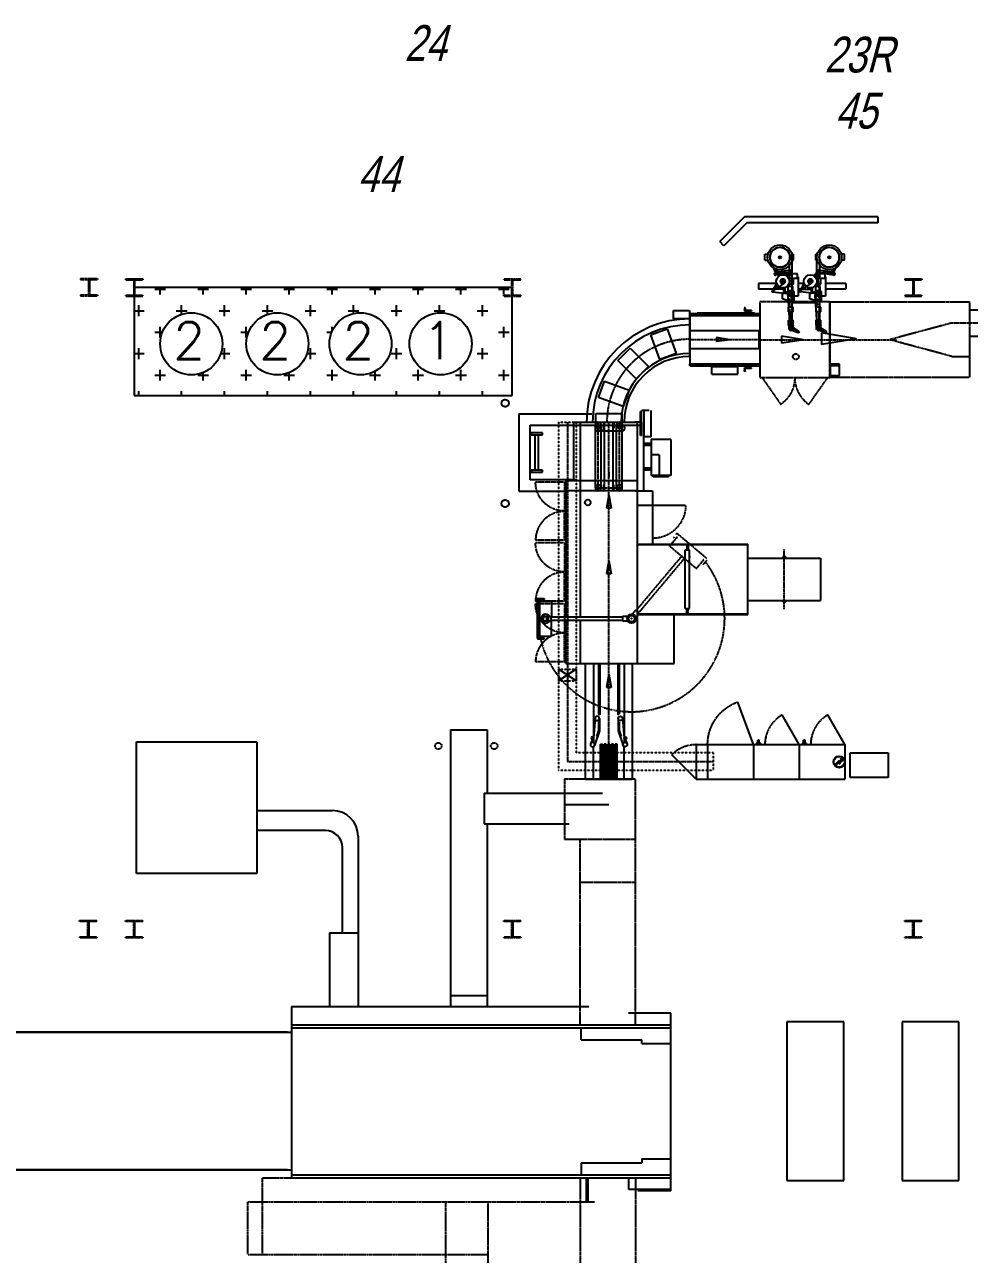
# Model space of a CAD drawing. Header units: millimetres. Extents: x -1732 to 458256, y -4349 to 130988.
# Drawn here: x 71978 to 88467, y 66655 to 88118 of the extents above; entities that cross this region are included whole.
import ezdxf

# ---------------------------------------------------------------- set-up
doc = ezdxf.new("R2010")
doc.units = ezdxf.units.MM
doc.header["$LTSCALE"] = 0.01
doc.header["$MEASUREMENT"] = 0
for name, pattern in [('CENTER', [50.8, 31.75, -6.35, 6.35, -6.35]), ('HIDDEN', [9.525, 6.35, -3.175]), ('PHANTOM', [63.5, 31.75, -6.35, 6.35, -6.35, 6.35, -6.35]), ('PHANTOM2', [31.75, 15.875, -3.175, 3.175, -3.175, 3.175, -3.175])]:
    doc.linetypes.add(name, pattern=pattern)
for name, color, linetype in [('Entreposage des rouleaux', 251, 'CONTINUOUS'), ('F-E-EQP', 251, 'CONTINUOUS'), ('F-E-EQP-PH2', 251, 'PHANTOM2'), ('NODETEXT', 5, 'CONTINUOUS'), ('NODETEXTOLD', 5, 'CONTINUOUS'), ('S-E-ACI', 251, 'PHANTOM2')]:
    doc.layers.add(name, color=color, linetype=linetype)
doc.styles.add('ROMANS', font='ROMANS.SHX', dxfattribs={"width": 0.75, "oblique": 15})
doc.styles.add('TEXTXP', font='arial.ttf', dxfattribs={"width": 0.75, "oblique": 15})

msp = doc.modelspace()

# ---------------------------------------------------------------- hatches: boundary and pattern name
at = {"layer": 'Entreposage des rouleaux', "linetype": 'Continuous'}
h = msp.add_hatch(dxfattribs=at)
h.set_pattern_fill('CROSS', color=256, scale=1500, style=0)
h.set_pattern_definition([(0, (-78000, -38000), (375, 375), [187.5, -562.5]), (90, (-77906.25, -38093.75), (-375, 375), [187.5, -562.5])])
edge = h.paths.add_edge_path(flags=16)
edge.add_arc((79238.23853, 82547.37488), 542.69899, 0, 360)
edge = h.paths.add_edge_path(flags=16)
edge.add_arc((77839.77749, 82547.37488), 542.69899, 0, 360)
edge = h.paths.add_edge_path(flags=16)
edge.add_arc((76389.52012, 82547.37488), 542.69899, 0, 360)
edge = h.paths.add_edge_path(flags=16)
edge.add_arc((74887.46823, 82547.37488), 542.69899, 0, 360)
h.paths.add_polyline_path([(80489.15801, 83531.09968), (73889.15801, 83531.09968), (73889.15801, 81645.13561), (80489.15801, 81645.13561)])

# ---------------------------------------------------------------- linework, layer by layer
at = {"layer": 'Entreposage des rouleaux'}
for p, q in [((80489.15801, 83531.09968), (73889.15801, 83531.09968)), ((73889.15801, 83531.09968), (73889.15801, 81645.13561)), ((80489.15801, 81645.13561), (80489.15801, 83531.09968)), ((73889.15801, 81645.13561), (80489.15801, 81645.13561))]:
    msp.add_line(p, q, dxfattribs=at)
at = {"layer": 'Entreposage des rouleaux', "linetype": 'Continuous'}
for centre in [(74887.46823, 82547.37488), (76389.52012, 82547.37488), (77839.77749, 82547.37488), (79238.23853, 82547.37488)]:
    msp.add_circle(centre, 542.69899, dxfattribs=at)
at = {"layer": 'F-E-EQP'}
for p, q in [((84541.97586, 84761.8558), (84110.92443, 84330.80437)), ((84584.05988, 84660.256), (84182.76634, 84258.96246)), ((86870.0553, 84761.8558), (84541.97586, 84761.8558)), ((86870.0553, 84660.256), (84584.05988, 84660.256)), ((86870.0553, 84761.8558), (86870.0553, 84660.256)), ((84182.76634, 84258.96246), (84110.92443, 84330.80437)), ((84897.23425, 84109.39461), (84951.31139, 84109.39461)), ((84897.23425, 84004.61982), (84897.23425, 84109.39461)), ((84897.23425, 84004.61982), (84951.31139, 84004.61982)), ((85079.83286, 83808.01129), (85001.02021, 83986.45669)), ((85367.59073, 84118.91959), (85376.65829, 84118.91959)), ((85376.65829, 83689.5017), (85376.65829, 84118.91959)), ((85376.65829, 84109.39461), (85395.70825, 84109.39461)), ((85376.65829, 84004.61982), (85395.70825, 84004.61982)), ((85395.70825, 84004.61982), (85395.70825, 84109.39461)), ((85805.85743, 84109.39461), (85786.80747, 84109.39461)), ((85786.80747, 84004.61982), (85786.80747, 84109.39461)), ((85805.85743, 84004.61982), (85786.80747, 84004.61982)), ((85805.85743, 83689.5017), (85805.85743, 84118.91959)), ((85814.92499, 84118.91959), (85805.85743, 84118.91959)), ((86181.49551, 83986.45669), (86102.68286, 83808.01129)), ((86285.28147, 84109.39461), (86231.20433, 84109.39461)), ((86285.28147, 84004.61982), (86231.20433, 84004.61982)), ((86285.28147, 84004.61982), (86285.28147, 84109.39461)), ((85086.54713, 83799.95464), (85082.32035, 83783.89291)), ((85082.98963, 83783.93641), (85352.15917, 83796.67908)), ((85348.54373, 83783.76331), (85086.60506, 83746.05228)), ((85098.82895, 83796.72258), (85094.60218, 83780.66085)), ((85099.69659, 83849.92259), (85095.68875, 83834.6928)), ((85348.40086, 83834.54209), (85100.11633, 83796.8733)), ((85111.97841, 83846.69053), (85107.97057, 83831.46075)), ((85294.10846, 83716.96475), (85294.10846, 83768.87654)), ((85325.85839, 83768.87654), (85294.10846, 83768.87654)), ((85325.85839, 83689.5017), (85325.85839, 83917.88596)), ((85376.65829, 83410.896), (85370.3052, 83765.24928)), ((85468.73311, 83768.87654), (85376.65829, 83768.87654)), ((85468.73311, 83689.5017), (85468.73311, 83768.87654)), ((85478.25809, 83717.28289), (85468.73311, 83717.28289)), ((85478.25809, 83717.28289), (85478.25809, 83380.73356)), ((85774.1075, 83716.96475), (85774.1075, 83768.87654)), ((85805.85743, 83768.87654), (85774.1075, 83768.87654)), ((85812.35687, 83762.5266), (85856.65733, 83410.896)), ((85830.35655, 83796.67908), (86099.5261, 83783.93641)), ((86095.91066, 83746.05228), (85833.97199, 83783.76331)), ((86082.39939, 83796.8733), (85834.11486, 83834.54209)), ((85856.65733, 83689.5017), (85856.65733, 83917.88596)), ((85948.73215, 83768.87654), (85856.65733, 83768.87654)), ((85948.73215, 83689.5017), (85948.73215, 83768.87654)), ((85958.25713, 83717.28289), (85948.73215, 83717.28289)), ((85958.25713, 83717.28289), (85958.25713, 83380.73356)), ((86070.53731, 83846.69053), (86074.54515, 83831.46075)), ((86082.81913, 83849.92259), (86086.82697, 83834.6928)), ((86083.68677, 83796.72258), (86087.91355, 83780.66085)), ((86095.9686, 83799.95464), (86100.19537, 83783.89291)), ((85104.69036, 83599.80813), (84787.25947, 83599.80813)), ((84787.25947, 83599.80813), (84787.25947, 83498.20833)), ((85047.60141, 83498.20833), (84787.25947, 83498.20833)), ((85026.45076, 83461.47161), (85104.69036, 83597.36655)), ((85234.10169, 83605.15801), (85028.35344, 83463.53389)), ((85037.45695, 83455.13496), (85111.19544, 83583.21189)), ((85224.2586, 83498.20833), (85062.25584, 83498.20833)), ((85224.2586, 83498.20833), (85062.25584, 83498.20833)), ((85224.2586, 83524.31602), (85224.2586, 83430.44206)), ((85249.65854, 83439.57017), (85249.65854, 83530.14519)), ((85306.80843, 83472.80838), (85306.80843, 83549.00823)), ((85383.00828, 83549.00823), (85306.80843, 83549.00823)), ((85468.73311, 83689.5017), (85313.55143, 83689.5017)), ((85395.70825, 83586.3144), (85313.55143, 83586.3144)), ((85325.85839, 83549.00823), (85325.85839, 83586.3144)), ((85376.65829, 83549.00823), (85376.65829, 83586.3144)), ((85383.00828, 83472.80838), (85383.00828, 83549.00823)), ((85395.70825, 83586.3144), (85395.70825, 83689.5017)), ((85583.7948, 83599.80813), (85478.25809, 83599.80813)), ((85527.60045, 83498.20833), (85478.25809, 83498.20833)), ((85506.4498, 83461.47161), (85584.6894, 83597.36655)), ((85508.35248, 83463.53389), (85714.10073, 83605.15801)), ((85517.45599, 83455.13496), (85591.19448, 83583.21189)), ((85542.25488, 83498.20833), (85704.25764, 83498.20833)), ((85704.25764, 83524.31602), (85704.25764, 83430.44206)), ((85729.65758, 83439.57017), (85729.65758, 83530.14519)), ((85786.80747, 83472.80838), (85786.80747, 83549.00823)), ((85863.00732, 83549.00823), (85786.80747, 83549.00823)), ((85948.73215, 83689.5017), (85793.55047, 83689.5017)), ((85875.70729, 83586.3144), (85793.55047, 83586.3144)), ((85805.85743, 83549.00823), (85805.85743, 83586.3144)), ((85856.65733, 83549.00823), (85856.65733, 83586.3144)), ((85863.00732, 83472.80838), (85863.00732, 83549.00823)), ((85875.70729, 83586.3144), (85875.70729, 83689.5017)), ((86311.25642, 83599.80813), (85958.25713, 83599.80813)), ((86311.25642, 83498.20833), (85958.25713, 83498.20833)), ((86311.25642, 83599.80813), (86311.25642, 83498.20833)), ((85031.27918, 83451.98926), (85347.68403, 83418.18032)), ((85205.20863, 83423.59598), (85306.80843, 83460.10841)), ((85205.20863, 83334.69616), (85205.20863, 83423.59598)), ((85306.80843, 83298.18373), (85205.20863, 83334.69616)), ((85298.12475, 83392.73556), (85334.46542, 82810.77024)), ((85383.00828, 83472.80838), (85306.80843, 83472.80838)), ((85408.40823, 83460.10841), (85306.80843, 83460.10841)), ((85306.80843, 83318.82119), (85306.80843, 83439.47095)), ((85408.40823, 83439.47095), (85306.80843, 83439.47095)), ((85408.40823, 83318.82119), (85306.80843, 83318.82119)), ((85408.40823, 83298.18373), (85306.80843, 83298.18373)), ((85325.85839, 83460.10841), (85325.85839, 83472.80838)), ((85325.85839, 83183.88396), (85325.85839, 83298.18373)), ((85341.38173, 83400.78852), (85327.83899, 83409.83377)), ((85349.5133, 82827.60505), (85376.65829, 83347.39613)), ((85363.95832, 83410.896), (85376.65829, 83410.896)), ((85363.95832, 83347.39613), (85363.95832, 83410.896)), ((85363.95832, 83347.39613), (85376.65829, 83347.39613)), ((85376.65829, 83460.10841), (85376.65829, 83472.80838)), ((85376.65829, 83347.39613), (85376.65829, 83410.896)), ((85376.65829, 83347.39613), (85376.65829, 83410.896)), ((85376.65829, 83183.88396), (85376.65829, 83298.18373)), ((85408.40823, 83298.18373), (85408.40823, 83460.10841)), ((85478.25809, 83380.73356), (85408.40823, 83380.73356)), ((85827.68307, 83418.18032), (85511.27822, 83451.98926)), ((85685.20767, 83423.59598), (85786.80747, 83460.10841)), ((85685.20767, 83334.69616), (85685.20767, 83423.59598)), ((85786.80747, 83298.18373), (85685.20767, 83334.69616)), ((85814.46446, 82810.77024), (85778.12379, 83392.73556)), ((85863.00732, 83472.80838), (85786.80747, 83472.80838)), ((85888.40727, 83460.10841), (85786.80747, 83460.10841)), ((85786.80747, 83318.82119), (85786.80747, 83439.47095)), ((85888.40727, 83439.47095), (85786.80747, 83439.47095)), ((85888.40727, 83318.82119), (85786.80747, 83318.82119)), ((85888.40727, 83298.18373), (85786.80747, 83298.18373)), ((85805.85743, 83460.10841), (85805.85743, 83472.80838)), ((85805.85743, 83183.88396), (85805.85743, 83298.18373)), ((85807.83803, 83409.83377), (85821.38077, 83400.78852)), ((85856.65733, 83347.39613), (85829.51234, 82827.60505)), ((85843.95736, 83347.39613), (85843.95736, 83410.896)), ((85843.95736, 83410.896), (85856.65733, 83410.896)), ((85843.95736, 83347.39613), (85856.65733, 83347.39613)), ((85856.65733, 83460.10841), (85856.65733, 83472.80838)), ((85856.65733, 83347.39613), (85856.65733, 83410.896)), ((85856.65733, 83410.896), (85856.65733, 83347.39613)), ((85856.65733, 83183.88396), (85856.65733, 83298.18373)), ((85888.40727, 83298.18373), (85888.40727, 83460.10841)), ((85958.25713, 83380.73356), (85888.40727, 83380.73356)), ((85309.98342, 83104.50912), (85309.98342, 83183.88396)), ((85392.53326, 83183.88396), (85309.98342, 83183.88396)), ((85392.53326, 83104.50912), (85309.98342, 83104.50912)), ((85325.85839, 82879.08457), (85325.85839, 83104.50912)), ((85805.85743, 83263.2588), (85376.65829, 83263.2588)), ((85376.65829, 82879.08457), (85376.65829, 83104.50912)), ((85392.53326, 83104.50912), (85392.53326, 83183.88396)), ((85789.98246, 83104.50912), (85789.98246, 83183.88396)), ((85872.5323, 83183.88396), (85789.98246, 83183.88396)), ((85872.5323, 83104.50912), (85789.98246, 83104.50912)), ((85856.65733, 83231.50886), (85805.85743, 83231.50886)), ((85805.85743, 82879.08457), (85805.85743, 83104.50912)), ((85856.65733, 82879.08457), (85856.65733, 83104.50912)), ((85872.5323, 83104.50912), (85872.5323, 83183.88396)), ((85325.85839, 82961.6344), (85309.98342, 82961.6344)), ((85309.98342, 82874.32208), (85309.98342, 82961.6344)), ((85309.98342, 82874.32208), (85321.0959, 82834.12714)), ((85321.0959, 82794.94724), (85321.0959, 82874.32208)), ((85381.42078, 82874.32208), (85321.0959, 82874.32208)), ((85376.65829, 82879.08457), (85325.85839, 82879.08457)), ((85376.65829, 82961.6344), (85392.53326, 82961.6344)), ((85392.53326, 82874.32208), (85381.42078, 82834.12714)), ((85381.42078, 82794.94724), (85381.42078, 82874.32208)), ((85392.53326, 82874.32208), (85392.53326, 82961.6344)), ((85805.85743, 82961.6344), (85789.98246, 82961.6344)), ((85789.98246, 82874.32208), (85789.98246, 82961.6344)), ((85789.98246, 82874.32208), (85801.09494, 82834.12714)), ((85801.09494, 82794.94724), (85801.09494, 82874.32208)), ((85861.41982, 82874.32208), (85801.09494, 82874.32208)), ((85856.65733, 82879.08457), (85805.85743, 82879.08457)), ((85856.65733, 82961.6344), (85872.5323, 82961.6344)), ((85872.5323, 82874.32208), (85861.41982, 82834.12714)), ((85861.41982, 82794.94724), (85861.41982, 82874.32208)), ((85872.5323, 82874.32208), (85872.5323, 82961.6344)), ((85381.42078, 82794.94724), (85321.0959, 82794.94724)), ((85339.16977, 82803.95627), (85476.40725, 82741.91164)), ((85486.04943, 82765.4102), (85354.4648, 82819.76729)), ((85367.96942, 82786.10767), (85476.40725, 82741.91164)), ((85487.95896, 82764.42468), (85388.81817, 82826.73967)), ((85861.41982, 82794.94724), (85801.09494, 82794.94724)), ((85956.40629, 82741.91164), (85819.16881, 82803.95627)), ((85834.46384, 82819.76729), (85966.04847, 82765.4102)), ((85847.96846, 82786.10767), (85956.40629, 82741.91164)), ((85967.958, 82764.42468), (85868.81721, 82826.73967)), ((80601.18139, 81325.08028), (81875.38193, 81325.08028)), ((80601.18139, 81325.08028), (80601.18139, 79975.08298)), ((80801.18099, 81125.08068), (81610.07937, 81125.08068)), ((80801.18099, 80175.08258), (80801.18099, 81125.08068)), ((81019.09902, 80991.81284), (80819.09942, 80991.81284)), ((80819.09942, 80991.81284), (80819.09942, 80957.81291)), ((80819.09942, 80957.81291), (81019.09902, 80957.81291)), ((80891.09928, 80342.35035), (80891.09928, 80957.81291)), ((80949.09916, 80342.35035), (80949.09916, 80957.81291)), ((81019.09902, 80957.81291), (81019.09902, 80991.81284)), ((81610.07937, 81128.81307), (81730.72913, 81128.81307)), ((81724.37914, 81128.81307), (82714.97716, 81128.81307)), ((81864.67957, 81128.81307), (82519.67695, 81128.81307)), ((81019.09902, 80342.35035), (80819.09942, 80342.35035)), ((80819.09942, 80342.35035), (80819.09942, 80308.35042)), ((80819.09942, 80308.35042), (81019.09902, 80308.35042)), ((81019.09902, 80308.35042), (81019.09902, 80342.35035)), ((81610.07937, 80175.08258), (80801.18099, 80175.08258)), ((80601.18139, 79975.08298), (81470.37965, 79975.08298)), ((79413.57467, 75808.2839), (80048.57467, 75808.2839)), ((79413.57467, 75808.2839), (79413.57467, 70983.2839)), ((80048.57467, 75808.2839), (80048.57467, 74702.6589)), ((73932.43691, 75603.19841), (76032.48949, 75603.19841)), ((73932.43691, 73303.14082), (73932.43691, 75603.19841)), ((76032.48949, 75603.19841), (76032.48949, 73303.14082)), ((79998.57467, 74702.6589), (82061.15801, 74702.6589)), ((79998.57467, 74702.6589), (79998.57467, 74167.6589)), ((76032.48949, 74402.37787), (77348.65646, 74402.37787)), ((77226.6534, 74054.36915), (76032.48949, 74054.36915)), ((79998.57467, 74167.6589), (81481.15801, 74167.6589)), ((80048.57467, 74167.6589), (80048.57467, 70983.2839)), ((77798.66772, 73952.3666), (77798.63861, 72267.23944)), ((77526.66091, 72267.23944), (77526.66091, 73754.36164)), ((76032.48949, 73303.14082), (73932.43691, 73303.14082)), ((77298.65383, 72267.23944), (77798.63861, 72267.23944)), ((77298.65383, 72267.23944), (77298.65383, 70983.2839)), ((77798.63861, 72267.23944), (77798.63861, 70983.2839)), ((79413.57467, 71173.2839), (80048.57467, 71173.2839)), ((76635.6864, 70983.2839), (81826.15801, 70983.2839)), ((76635.6864, 70983.2839), (76635.6864, 67991.2839)), ((83255.15801, 70867.2839), (82520.15801, 70867.2839)), ((83255.15801, 67764.2839), (83255.15801, 70867.2839)), ((76635.6864, 70663.2839), (83255.15801, 70663.2839)), ((85283.38642, 70713.2839), (85283.38642, 67943.2839)), ((86273.38642, 70713.2839), (85283.38642, 70713.2839)), ((86273.38642, 67943.2839), (86273.38642, 70713.2839)), ((88283.38642, 70713.2839), (87293.38642, 70713.2839)), ((87293.38642, 70713.2839), (87293.38642, 67943.2839)), ((88283.38642, 67943.2839), (88283.38642, 70713.2839)), ((51347.67217, 70531.3254), (76635.6864, 70531.3254)), ((76566.71277, 70531.34054), (51405.62972, 70531.34054)), ((76635.6864, 70610.2839), (83255.15801, 70610.2839)), ((81690.87909, 70400.2839), (81690.87909, 70610.2839)), ((81690.87909, 70400.2839), (82750.87909, 70400.2839)), ((82750.87909, 70335.2839), (82750.87909, 70400.2839)), ((82750.87909, 70335.2839), (83255.15801, 70335.2839)), ((81690.87909, 68256.2839), (82750.87909, 68256.2839)), ((81690.87909, 68256.2839), (81690.87909, 68046.2839)), ((82750.87909, 68321.2839), (83255.15801, 68321.2839)), ((82750.87909, 68321.2839), (82750.87909, 68256.2839)), ((51713.26718, 68131.32193), (76635.6864, 68131.32193)), ((76566.71277, 68131.37887), (51771.50064, 68131.37887)), ((76635.6864, 68046.2839), (83255.15801, 68046.2839)), ((76635.6864, 67991.2839), (83255.15801, 67991.2839)), ((81785.87909, 67571.2839), (81785.87909, 67991.2839)), ((81810.87909, 67571.2839), (81810.87909, 67991.2839)), ((81810.87909, 67991.2839), (81925.87909, 67991.2839)), ((82523.13881, 67991.2839), (83255.15801, 67991.2839)), ((82523.13881, 67789.2839), (82523.13881, 67991.2839)), ((85283.38642, 67943.2839), (86273.38642, 67943.2839)), ((87293.38642, 67943.2839), (88283.38642, 67943.2839)), ((83255.15801, 67789.2839), (82523.13881, 67789.2839)), ((83255.15801, 67764.2839), (82683.13881, 67764.2839)), ((81740.87909, 67571.2839), (81925.87909, 67571.2839)), ((81765.87909, 67571.2839), (81810.87909, 67571.2839))]:
    msp.add_line(p, q, dxfattribs=at)
at = {"layer": 'F-E-EQP', "linetype": 'PHANTOM'}
for p, q in [((84809.55336, 83279.49391), (84809.55336, 81958.69391)), ((86028.75336, 83279.49391), (84809.55336, 83279.49391)), ((86028.75336, 83279.49391), (86028.75336, 81958.69391)), ((86028.75336, 81958.69391), (86028.75336, 83279.49391)), ((86028.75336, 83279.49391), (88467.15336, 83279.49391)), ((88467.15336, 83279.49391), (88467.15336, 81958.69391)), ((88467.15336, 83139.51959), (91515.15336, 83139.51959)), ((88467.15336, 82682.31959), (91515.15336, 82682.31959)), ((88467.15336, 82631.79391), (88467.15336, 82022.19391)), ((84809.55336, 81958.69391), (86028.75336, 81958.69391)), ((84847.65336, 81958.69391), (85175.45229, 81490.54851)), ((85990.65336, 81958.69391), (85662.85442, 81490.54851)), ((88467.15336, 81958.69391), (86028.75336, 81958.69391)), ((82936.49816, 79729.84391), (83514.34816, 79729.84391)), ((83880.12575, 78803.71488), (83379.09438, 79224.13012)), ((83365.67868, 79173.56594), (83235.06424, 79017.90571)), ((83235.06424, 79017.90571), (83702.04464, 78626.06204)), ((83303.51346, 79173.57167), (83318.10661, 79161.32656)), ((83451.74649, 78848.62061), (82649.80587, 77892.90499)), ((83497.70517, 78810.0567), (82695.76455, 77854.34108)), ((83832.65908, 78781.72227), (83702.04464, 78626.06204)), ((83883.25647, 78767.93055), (83818.96968, 78691.31653)), ((82641.57533, 77899.81123), (82562.15148, 77805.15757)), ((82703.99508, 77847.43484), (82624.57123, 77752.78118)), ((82703.99508, 77847.43484), (82641.57533, 77899.81123)), ((82638.04816, 74951.46891), (81399.00314, 74951.46891)), ((81399.00314, 74951.46891), (81399.00314, 73902.13141)), ((82638.04816, 70671.0858), (82638.04816, 74951.46891)), ((81399.00314, 73902.13141), (82638.04816, 73902.13141)), ((81672.84816, 70671.0858), (81672.84816, 73902.13141)), ((81672.84816, 73152.83141), (82638.04816, 73152.83141)), ((81672.84816, 67991.4366), (81672.84816, 64760.39099)), ((82638.04816, 67991.4366), (82638.04816, 63711.05349))]:
    msp.add_line(p, q, dxfattribs=at)
at = {"layer": 'F-E-EQP', "linetype": 'Continuous'}
for p, q in [((83302.55095, 82980.72893), (83302.55095, 83131.18223)), ((83302.55095, 83131.18223), (83584.97119, 83131.18223)), ((83584.97119, 83131.18223), (83584.97119, 82980.72893)), ((83598.29086, 83076.29391), (83590.36401, 83076.29391)), ((83590.36401, 83076.29391), (83590.36401, 82161.89391)), ((83598.29086, 83076.29391), (83598.29086, 83038.19391)), ((83598.29086, 83076.29391), (83717.35336, 83076.29391)), ((83717.35336, 83087.40641), (83717.35336, 83071.53141)), ((83717.35336, 83087.40641), (84715.89086, 83087.40641)), ((83717.35336, 83071.53141), (84715.89086, 83071.53141)), ((84540.70071, 83129.76091), (84540.70071, 83117.06091)), ((84665.66871, 83129.76091), (84540.70071, 83129.76091)), ((84665.66871, 83117.06091), (84540.70071, 83117.06091)), ((84546.76495, 83179.20201), (84543.58995, 83177.41131)), ((84543.58995, 83177.41131), (84543.58995, 83148.81091)), ((84556.28995, 83177.41131), (84543.58995, 83177.41131)), ((84545.16475, 83129.76091), (84543.58995, 83148.81091)), ((84556.28995, 83148.81091), (84543.58995, 83148.81091)), ((84549.93995, 83179.79891), (84546.76495, 83179.20201)), ((84553.11495, 83179.20201), (84549.93995, 83179.79891)), ((84556.28995, 83177.41131), (84553.11495, 83179.20201)), ((84556.28995, 83148.81091), (84554.71515, 83129.76091)), ((84556.28995, 83177.41131), (84556.28995, 83148.81091)), ((84573.43965, 83106.52303), (84561.78271, 83117.06091)), ((84631.88671, 83105.58011), (84574.48271, 83105.58011)), ((84628.71171, 83100.80491), (84577.65771, 83100.80491)), ((84587.18271, 83100.80491), (84587.18271, 83085.81891)), ((84619.18671, 83085.81891), (84587.18271, 83085.81891)), ((84619.18671, 83100.80491), (84619.18671, 83085.81891)), ((84632.92977, 83106.52303), (84644.58671, 83117.06091)), ((84665.66871, 83129.76091), (84665.66871, 83117.06091)), ((84715.89086, 83087.40641), (84715.89086, 83071.53141)), ((84715.89086, 83076.29391), (84809.55336, 83076.29391)), ((84809.55336, 83076.29391), (84809.55336, 82161.89391)), ((83584.97119, 82980.72893), (83302.55095, 82980.72893)), ((84809.55336, 83038.19391), (83590.36401, 83038.19391)), ((83590.36401, 82327.64161), (83590.36401, 82982.6403)), ((82907.28924, 82702.90818), (83193.48597, 82807.07527)), ((83063.64811, 82273.31569), (82907.28924, 82702.90818)), ((83193.48597, 82807.07527), (83349.84484, 82377.48278)), ((84800.02836, 82771.49391), (83590.36401, 82771.49391)), ((84053.20539, 82657.31827), (84053.20539, 82585.94954)), ((84286.69917, 82619.09391), (84053.20539, 82657.31827)), ((84800.02836, 82466.69391), (84800.02836, 82771.49391)), ((85190.55336, 82682.59391), (85190.55336, 82555.59391)), ((85571.55336, 82619.09391), (85190.55336, 82682.59391)), ((85886.96474, 82737.14798), (85886.96474, 82533.94798)), ((86496.56474, 82635.54798), (85886.96474, 82737.14798)), ((86496.56474, 82635.54798), (85886.96474, 82533.94798)), ((82329.88132, 82256.89843), (82545.24073, 82472.25784)), ((82545.24073, 82472.25784), (82868.50363, 82148.99494)), ((83590.36401, 82466.69391), (84800.02836, 82466.69391)), ((83590.36401, 82466.69391), (83590.36401, 82199.99391)), ((84286.69917, 82619.09391), (84053.20539, 82585.94954)), ((85571.55336, 82619.09391), (85190.55336, 82555.59391)), ((82653.14422, 81933.63553), (82329.88132, 82256.89843)), ((83349.84484, 82377.48278), (83063.64811, 82273.31569)), ((88162.35336, 82326.99391), (88467.15336, 82326.99391)), ((82868.50363, 82148.99494), (82653.14422, 81933.63553)), ((83590.36401, 82161.89391), (83590.36401, 82199.99391)), ((83590.36401, 82199.99391), (84809.55336, 82199.99391)), ((83598.29086, 82161.89391), (83590.36401, 82161.89391)), ((83598.29086, 82161.89391), (83598.29086, 82199.99391)), ((83598.29086, 82161.89391), (83996.75336, 82161.89391)), ((83971.35336, 82019.01891), (83971.35336, 82146.01891)), ((84428.55336, 82146.01891), (83971.35336, 82146.01891)), ((83971.35336, 82019.01891), (84428.55336, 82019.01891)), ((83996.75336, 82150.78141), (83996.75336, 82166.65641)), ((83996.75336, 82166.65641), (84411.09086, 82166.65641)), ((83996.75336, 82150.78141), (84411.09086, 82150.78141)), ((84411.09086, 82150.78141), (84411.09086, 82166.65641)), ((84411.09086, 82161.89391), (84809.55336, 82161.89391)), ((84428.55336, 82019.01891), (84428.55336, 82146.01891)), ((84540.70071, 82114.77691), (84540.70071, 82127.47691)), ((84665.66871, 82127.47691), (84540.70071, 82127.47691)), ((84665.66871, 82114.77691), (84540.70071, 82114.77691)), ((84545.16475, 82114.77691), (84543.58995, 82095.72691)), ((84556.28995, 82095.72691), (84543.58995, 82095.72691)), ((84543.58995, 82067.12651), (84543.58995, 82095.72691)), ((84556.28995, 82067.12651), (84543.58995, 82067.12651)), ((84546.76495, 82065.33581), (84543.58995, 82067.12651)), ((84549.93995, 82064.73891), (84546.76495, 82065.33581)), ((84553.11495, 82065.33581), (84549.93995, 82064.73891)), ((84556.28995, 82067.12651), (84553.11495, 82065.33581)), ((84556.28995, 82095.72691), (84554.71515, 82114.77691)), ((84556.28995, 82067.12651), (84556.28995, 82095.72691)), ((84573.43965, 82138.01478), (84561.78271, 82127.47691)), ((84631.88671, 82138.95771), (84574.48271, 82138.95771)), ((84628.71171, 82143.73291), (84577.65771, 82143.73291)), ((84619.18671, 82158.71891), (84587.18271, 82158.71891)), ((84587.18271, 82143.73291), (84587.18271, 82158.71891)), ((84619.18671, 82143.73291), (84619.18671, 82158.71891)), ((84632.92977, 82138.01478), (84644.58671, 82127.47691)), ((84665.66871, 82114.77691), (84665.66871, 82127.47691)), ((86199.32648, 82189.12604), (86042.30349, 82189.12604)), ((86042.30349, 81991.84075), (86042.30349, 82189.12604)), ((86199.32648, 82163.72604), (86042.30349, 82163.72604)), ((86042.30349, 81991.84075), (86199.32648, 81991.84075)), ((86199.32648, 81991.84075), (86199.32648, 82189.12604)), ((81995.06389, 81608.6532), (82099.23098, 81894.84993)), ((82099.23098, 81894.84993), (82528.82347, 81738.49105)), ((82424.65638, 81452.29432), (81995.06389, 81608.6532)), ((82528.82347, 81738.49105), (82424.65638, 81452.29432)), ((82745.20441, 81363.38141), (82729.32941, 81363.38141)), ((82729.32941, 80949.04391), (82729.32941, 81363.38141)), ((82745.20441, 80949.04391), (82745.20441, 81363.38141)), ((82876.96691, 81380.84391), (82749.96691, 81380.84391)), ((82784.09816, 81380.84391), (82784.09816, 80923.64391)), ((82911.09816, 80923.64391), (82911.09816, 81380.84391)), ((81564.89816, 80158.46891), (81564.89816, 81177.64391)), ((81564.89816, 81177.64391), (81685.54816, 81177.64391)), ((81679.19816, 81177.64391), (82669.79816, 81177.64391)), ((81679.19816, 77781.81631), (81679.19816, 81177.64391)), ((81785.36762, 81177.64391), (82440.36631, 81177.64391)), ((81945.91677, 81025.36181), (81945.91677, 81329.926)), ((81945.91677, 81329.926), (82403.07954, 81329.926)), ((82085.59816, 81177.64391), (82085.59816, 81076.04391)), ((82098.29816, 79983.84391), (82098.29816, 81177.64391)), ((82250.69816, 79983.84391), (82250.69816, 81177.64391)), ((82263.39816, 81177.64391), (82263.39816, 81076.04391)), ((82403.07954, 81329.926), (82403.07954, 81025.36181)), ((82749.96691, 81177.64391), (82629.31691, 81177.64391)), ((82669.79816, 81177.64391), (82669.79816, 77824.84391)), ((82784.09816, 79983.84391), (82784.09816, 81177.64391)), ((81939.54816, 80034.64391), (81939.54816, 81126.84391)), ((82403.07954, 81025.36181), (81945.91677, 81025.36181)), ((82041.14816, 80034.64391), (82041.14816, 81126.84391)), ((82085.59816, 81076.04391), (82098.29816, 81076.04391)), ((82263.39816, 81076.04391), (82250.69816, 81076.04391)), ((82307.84816, 80034.64391), (82307.84816, 81126.84391)), ((82409.44816, 80034.64391), (82409.44816, 81126.84391)), ((82745.20441, 80949.04391), (82729.32941, 80949.04391)), ((82911.09816, 80923.64391), (82784.09816, 80923.64391)), ((82911.09816, 80806.86741), (82784.09816, 80806.86741)), ((82911.09816, 80775.11741), (82784.09816, 80775.11741)), ((83253.99816, 80876.20941), (82911.09816, 80876.20941)), ((82911.09816, 80876.20941), (82911.09816, 80246.28941)), ((83253.99816, 80876.20941), (83253.99816, 80246.28941)), ((83050.79816, 80609.82691), (82911.09816, 80609.82691)), ((83050.79816, 80609.82691), (83050.79816, 80246.28941)), ((82174.49816, 80308.30318), (82174.49816, 80221.06076)), ((82911.09816, 80375.06741), (82784.09816, 80375.06741)), ((82911.09816, 80343.31741), (82784.09816, 80343.31741)), ((82669.79816, 80158.46891), (81425.19816, 80158.46891)), ((81425.19816, 80158.46891), (81425.19816, 77781.81631)), ((82085.59816, 80085.44391), (82098.29816, 80085.44391)), ((82085.59816, 79983.84391), (82085.59816, 80085.44391)), ((82263.39816, 80085.44391), (82250.69816, 80085.44391)), ((82263.39816, 79983.84391), (82263.39816, 80085.44391)), ((83253.99816, 80246.28941), (82911.09816, 80246.28941)), ((82949.19816, 80227.23941), (82949.19816, 80246.28941)), ((83215.89816, 80227.23941), (82949.19816, 80227.23941)), ((83215.89816, 80227.23941), (83215.89816, 80246.28941)), ((82669.79816, 79983.84391), (81425.19816, 79983.84391)), ((82174.49816, 79907.64391), (82136.39816, 79679.04391)), ((82174.49816, 79907.64391), (82212.59816, 79679.04391)), ((82631.69816, 79983.84391), (82936.49816, 79983.84391)), ((82936.49816, 79983.84391), (82936.49816, 79050.39391)), ((82212.59816, 79679.04391), (82136.39816, 79679.04391)), ((82669.79816, 79729.84391), (82936.49816, 79729.84391)), ((82669.79816, 79050.39391), (84600.19816, 79050.39391)), ((84600.19816, 79037.69391), (82669.79816, 79037.69391)), ((83533.39816, 79037.69391), (83533.39816, 78948.79391)), ((83558.79816, 79037.69391), (83558.79816, 78948.79391)), ((84600.19816, 77824.84391), (84600.19816, 79050.39391)), ((83507.99816, 78948.79391), (83584.19816, 78948.79391)), ((83507.99816, 77926.44391), (83507.99816, 78948.79391)), ((83584.19816, 77926.44391), (83584.19816, 78948.79391)), ((83584.19816, 78840.84391), (83584.19816, 78821.51756)), ((84600.19816, 78805.91891), (85870.19816, 78805.91891)), ((85209.79816, 78831.31891), (85209.79816, 78805.91891)), ((85260.59816, 78831.31891), (85209.79816, 78831.31891)), ((85260.59816, 78831.31891), (85260.59816, 78805.91891)), ((85870.19816, 78805.91891), (85870.19816, 78069.31891)), ((82174.49816, 78761.46891), (82136.39816, 78532.86891)), ((82174.49816, 78761.46891), (82212.59816, 78532.86891)), ((82212.59816, 78532.86891), (82136.39816, 78532.86891)), ((80923.02017, 78078.84391), (80923.02017, 77424.79391)), ((80923.02017, 78078.84391), (80942.07017, 78078.84391)), ((80942.07017, 78078.84391), (80942.07017, 77424.79391)), ((80948.42017, 78104.24391), (81048.43267, 78104.24391)), ((80948.42017, 78085.19391), (81048.43267, 78085.19391)), ((80970.37803, 77447.01891), (80970.37847, 78056.61891)), ((80970.37847, 78056.61891), (81173.57847, 78056.61891)), ((81010.33267, 78104.24391), (81010.33267, 78085.19391)), ((81022.23892, 78085.19391), (81022.23892, 78056.61891)), ((81022.23892, 78056.61891), (81036.52642, 78056.61891)), ((81036.52642, 78085.19391), (81036.52642, 78056.61891)), ((81048.43267, 78104.24391), (81048.43267, 78085.19391)), ((81173.57847, 78056.61891), (81173.57827, 77781.81631)), ((83507.99816, 77926.44391), (83584.19816, 77926.44391)), ((83533.39816, 77837.54391), (83533.39816, 77926.44391)), ((83558.79816, 77837.54391), (83558.79816, 77926.44391)), ((84600.19816, 78069.31891), (85870.19816, 78069.31891)), ((85209.79816, 78043.91891), (85209.79816, 78069.31891)), ((85260.59816, 78043.91891), (85209.79816, 78043.91891)), ((85260.59816, 78043.91891), (85260.59816, 78069.31891)), ((81030.47487, 77793.32251), (81113.48207, 77793.32251)), ((81030.47487, 77793.32251), (81030.47487, 77710.31531)), ((81030.47487, 77710.31531), (81113.48207, 77710.31531)), ((81031.97347, 77790.80791), (81163.97727, 77790.80791)), ((81031.97347, 77712.82991), (81163.97727, 77712.82991)), ((81083.96727, 77790.80791), (81083.96727, 77712.82991)), ((81113.48207, 77793.32251), (81113.48207, 77710.31531)), ((81163.97727, 77790.80791), (81163.97727, 77712.82991)), ((81163.97727, 77781.81631), (82411.57541, 77781.81631)), ((81163.97727, 77721.82151), (82411.57541, 77721.82151)), ((81173.57803, 77447.01891), (81173.57823, 77721.82151)), ((81425.19816, 76970.76891), (81425.19816, 77721.82151)), ((81679.19816, 76970.76891), (81679.19816, 77721.82151)), ((82411.57541, 77792.56051), (82535.13698, 77792.56051)), ((82411.57541, 77792.56051), (82411.57541, 77711.07731)), ((82411.57541, 77711.07731), (82535.13698, 77711.07731)), ((82669.79816, 77837.54391), (84600.19816, 77837.54391)), ((82669.79816, 77824.84391), (84600.19816, 77824.84391)), ((82669.79816, 77823.39554), (82669.79816, 76970.76891)), ((83317.49816, 76970.76891), (83317.49816, 77824.84391)), ((80923.02017, 77424.79391), (80942.07017, 77424.79391)), ((80948.42017, 77418.44391), (81048.43267, 77418.44391)), ((80948.42017, 77399.39391), (81048.43267, 77399.39391)), ((80970.37803, 77447.01891), (81173.57803, 77447.01891)), ((81010.33267, 77399.39391), (81010.33267, 77418.44391)), ((81022.23892, 77447.01891), (81036.52642, 77447.01891)), ((81022.23892, 77418.44391), (81022.23892, 77447.01891)), ((81036.52642, 77418.44391), (81036.52642, 77447.01891)), ((81048.43267, 77399.39391), (81048.43267, 77418.44391)), ((81602.99816, 76869.16891), (81298.19816, 76665.96891)), ((81602.99816, 76665.96891), (81298.19816, 76869.16891)), ((81425.19816, 76970.76891), (82669.79816, 76970.76891)), ((81768.09816, 74951.46891), (81768.09816, 76970.76891)), ((81907.79816, 76970.76891), (81907.79816, 75587.93239)), ((81996.69816, 76970.76891), (81996.69816, 76091.24268)), ((82015.74816, 76970.76891), (82015.74816, 76072.19268)), ((82333.24816, 76970.76891), (82333.24816, 76072.19268)), ((82352.29816, 76970.76891), (82352.29816, 76091.24268)), ((82441.19816, 76970.76891), (82441.19816, 75587.93239)), ((82580.89816, 76970.76891), (82580.89816, 74951.46891)), ((82669.79816, 76970.76891), (83317.49816, 76970.76891)), ((82174.49816, 76780.26891), (82136.39816, 76551.66891)), ((82174.49816, 76780.26891), (82212.59816, 76551.66891)), ((82212.59816, 76551.66891), (82136.39816, 76551.66891)), ((84697.60716, 75551.41691), (84426.73678, 76295.62715)), ((81934.66791, 76011.81907), (81905.79896, 75667.63041)), ((82015.74816, 76072.19268), (81996.69816, 76091.24268)), ((82010.7346, 76008.6346), (82010.7346, 75794.16876)), ((82333.24816, 76072.19268), (82352.29816, 76091.24268)), ((82338.26171, 76008.6346), (82338.26171, 75794.16876)), ((82414.3284, 76011.81907), (82443.19735, 75667.63041)), ((85496.69116, 75551.41691), (85197.22516, 76070.10723)), ((86295.77516, 75551.41691), (85996.30916, 76070.10723)), ((82010.7346, 75794.16876), (81923.7388, 75534.81276)), ((81992.67357, 75800.22697), (81957.06725, 75694.0757)), ((82010.7346, 75946.56876), (81991.6846, 75946.56876)), ((81991.6846, 75946.56876), (81991.6846, 75799.90996)), ((82338.26171, 75946.56876), (82357.31171, 75946.56876)), ((82338.26171, 75794.16876), (82425.25752, 75534.81276)), ((82356.32274, 75800.22697), (82391.92907, 75694.0757)), ((82357.31171, 75946.56876), (82357.31171, 75799.90996)), ((81903.67809, 75660.35926), (81857.01828, 75571.58952)), ((81957.06725, 75694.0757), (81975.66752, 75687.66013)), ((82028.44816, 74951.46891), (82028.44816, 75561.06891)), ((82028.44816, 75561.06891), (82066.54816, 75561.06891)), ((82066.54816, 74951.46891), (82066.54816, 75561.06891)), ((82130.04816, 75561.06891), (82091.94816, 75561.06891)), ((82091.94816, 74951.46891), (82091.94816, 75561.06891)), ((82130.04816, 74951.46891), (82130.04816, 75561.06891)), ((82193.54816, 75561.06891), (82155.44816, 75561.06891)), ((82155.44816, 74951.46891), (82155.44816, 75561.06891)), ((82193.54816, 74951.46891), (82193.54816, 75561.06891)), ((82218.94816, 74951.46891), (82218.94816, 75561.06891)), ((82257.04816, 75561.06891), (82218.94816, 75561.06891)), ((82257.04816, 74951.46891), (82257.04816, 75561.06891)), ((82320.54816, 75561.06891), (82282.44816, 75561.06891)), ((82282.44816, 74951.46891), (82282.44816, 75561.06891)), ((82320.54816, 74951.46891), (82320.54816, 75561.06891)), ((82391.92907, 75694.0757), (82373.32879, 75687.66013)), ((82445.31822, 75660.35926), (82491.97803, 75571.58952)), ((83698.62516, 75551.41691), (83698.62516, 74951.46891)), ((83698.62516, 75551.41691), (86295.77516, 75551.41691)), ((83898.52316, 75551.41691), (83898.52316, 74951.46891)), ((84697.60716, 75551.41691), (84697.60716, 74951.46891)), ((84824.60716, 75569.19691), (84748.40716, 75569.19691)), ((84748.40716, 75569.19691), (84748.40716, 75551.41691)), ((84773.80716, 75569.19691), (84773.80716, 75627.61691)), ((84799.20716, 75627.61691), (84773.80716, 75627.61691)), ((84799.20716, 75569.19691), (84799.20716, 75627.61691)), ((84824.60716, 75569.19691), (84824.60716, 75551.41691)), ((85496.69116, 75551.41691), (85496.69116, 74951.46891)), ((85623.69116, 75569.19691), (85547.49116, 75569.19691)), ((85547.49116, 75569.19691), (85547.49116, 75551.41691)), ((85572.89116, 75569.19691), (85572.89116, 75627.61691)), ((85598.29116, 75627.61691), (85572.89116, 75627.61691)), ((85598.29116, 75569.19691), (85598.29116, 75627.61691)), ((85623.69116, 75569.19691), (85623.69116, 75551.41691)), ((86295.77516, 75551.41691), (86295.77516, 74951.46891)), ((81907.79816, 74951.46891), (81907.79816, 75519.79313)), ((82441.19816, 74951.46891), (82441.19816, 75519.79313)), ((83698.62516, 74951.46891), (83274.39786, 75375.6962)), ((86387.12518, 75409.48947), (87047.40843, 75409.48947)), ((86387.12518, 74977.94369), (86387.12518, 75409.48947)), ((87047.40843, 75409.48947), (87047.40843, 74977.94369)), ((86192.25228, 75276.75779), (86117.452, 75196.54432)), ((86132.79724, 75179.79761), (86186.34189, 75243.60964)), ((86186.34189, 75243.60964), (86192.62194, 75209.73547)), ((86200.97648, 75244.22444), (86192.25228, 75276.75779)), ((86192.62194, 75209.73547), (86236.59718, 75276.979)), ((86229.33782, 75285.69068), (86200.97648, 75244.22444)), ((86261.51968, 75316.38295), (86214.45459, 75296.17824)), ((86214.45459, 75296.17824), (86229.33782, 75285.69068)), ((86236.59718, 75276.979), (86247.12191, 75258.42779)), ((86247.12191, 75258.42779), (86261.51968, 75316.38295)), ((81768.09816, 74951.46891), (82580.89816, 74951.46891)), ((83698.62516, 74951.46891), (86295.77516, 74951.46891)), ((87047.40843, 74977.94369), (86387.12518, 74977.94369)), ((81399.00314, 74505.38141), (82174.49816, 74505.38141))]:
    msp.add_line(p, q, dxfattribs=at)
at = {"layer": 'F-E-EQP', "linetype": 'CENTER'}
for p, q in [((88162.35336, 82911.19391), (87072.22132, 82619.09391)), ((88162.35336, 82910.91959), (91515.15336, 82910.91959)), ((84809.55336, 82619.09391), (83587.17836, 82619.09391)), ((84809.55336, 82619.09391), (86028.75336, 82619.09391)), ((86028.75336, 82619.09391), (87193.82371, 82619.09391)), ((88162.35336, 82326.99391), (87072.22132, 82619.09391)), ((81450.59816, 81177.64391), (81450.59816, 75256.26891)), ((81990.34816, 79983.84391), (81990.34816, 81177.64391)), ((82174.49816, 74951.46891), (82174.49816, 81177.64391)), ((82358.64816, 79983.84391), (82358.64816, 81177.64391)), ((81939.54816, 81126.84391), (82409.44816, 81126.84391)), ((81399.79816, 80133.06891), (80895.76564, 80133.06891)), ((81399.79816, 80133.06891), (81399.79816, 79629.03639)), ((81939.54816, 80034.64391), (82409.44816, 80034.64391)), ((81399.79816, 79118.65895), (81399.79816, 79622.69147)), ((81399.79816, 79118.65895), (80895.76564, 79118.65895)), ((81399.79816, 79071.03141), (80895.76564, 79071.03141)), ((81399.79816, 79071.03141), (81399.79816, 78566.99889)), ((85235.19816, 77916.91891), (85235.19816, 78958.31891)), ((81399.79816, 78058.20641), (81399.79816, 78562.23893)), ((81399.79816, 78058.20641), (80895.76564, 78058.20641)), ((81399.79816, 78007.40641), (80895.76564, 78007.40641)), ((81399.79816, 78007.40641), (81399.79816, 77503.37389)), ((81399.79816, 76996.16891), (81399.79816, 77500.20143)), ((81399.79816, 76996.16891), (80895.76564, 76996.16891)), ((81450.59816, 75256.26891), (84003.42516, 75256.26891))]:
    msp.add_line(p, q, dxfattribs=at)
at = {"layer": 'F-E-EQP', "linetype": 'HIDDEN'}
for p, q in [((81298.19816, 81177.64391), (81602.99816, 81177.64391)), ((81298.19816, 81177.64391), (81298.19816, 75103.86891)), ((81602.99816, 81177.64391), (81602.99816, 75408.66891)), ((81298.19816, 76869.16891), (81602.99816, 76869.16891)), ((81298.19816, 76869.16891), (81298.19816, 76665.96891)), ((81602.99816, 76869.16891), (81602.99816, 76665.96891)), ((81298.19816, 76665.96891), (81602.99816, 76665.96891)), ((84003.42516, 75408.66891), (81602.99816, 75408.66891)), ((84003.42516, 75103.86891), (84003.42516, 75408.66891)), ((81298.19816, 75103.86891), (84003.42516, 75103.86891))]:
    msp.add_line(p, q, dxfattribs=at)
at = {"layer": 'F-E-EQP'}
for centre, radius in [((85160.75872, 84057.00721), 215.89957), ((85160.75872, 84057.00721), 174.62465), ((86021.757, 84057.00721), 215.89957), ((86021.757, 84057.00721), 174.62465), ((85160.75872, 84057.00721), 19.04996), ((86021.757, 84057.00721), 19.04996), ((85083.89046, 83764.9078), 19.04992), ((85083.89046, 83764.9078), 6.34997), ((85097.25885, 83815.70769), 19.04992), ((85097.25885, 83815.70769), 6.34997), ((85211.55862, 83637.90805), 114.29977), ((85351.25834, 83815.70769), 19.04992), ((85351.25834, 83764.9078), 19.04992), ((85351.25834, 83815.70769), 6.34997), ((85351.25834, 83764.9078), 6.34997), ((85691.55766, 83637.90805), 114.29977), ((85831.25738, 83815.70769), 19.04992), ((85831.25738, 83764.9078), 19.04992), ((85831.25738, 83815.70769), 6.34997), ((85831.25738, 83764.9078), 6.34997), ((86085.25687, 83815.70769), 19.04992), ((86085.25687, 83815.70769), 6.34997), ((86098.62527, 83764.9078), 19.04992), ((86098.62527, 83764.9078), 6.34997), ((85211.55862, 83637.90805), 39.75871), ((85211.55862, 83637.90805), 19.04996), ((85691.55766, 83637.90805), 39.75871), ((85691.55766, 83637.90805), 19.04996), ((85031.95386, 83458.30329), 6.34997), ((85317.21524, 83393.92766), 19.12768), ((85346.67202, 83408.70926), 9.52498), ((85393.26915, 83425.67847), 12.12081), ((85393.26915, 83329.24562), 12.12081), ((85511.9529, 83458.30329), 6.34997), ((85797.21428, 83393.92766), 19.12768), ((85826.67106, 83408.70926), 9.52498), ((85873.26819, 83425.67847), 12.12081), ((85873.26819, 83329.24562), 12.12081), ((85342.47705, 82811.27053), 8.02723), ((85357.52961, 82827.18642), 8.02723), ((85481.20056, 82753.67232), 12.69997), ((85822.47609, 82811.27053), 8.02723), ((85837.52865, 82827.18642), 8.02723), ((85961.1996, 82753.67232), 12.69997), ((80365.39263, 81512.07808), 63.49987), ((80365.39263, 79759.08159), 63.49987)]:
    msp.add_circle(centre, radius, dxfattribs=at)
at = {"layer": 'F-E-EQP', "linetype": 'PHANTOM'}
msp.add_circle((85438.44571, 82323.74478), 50.8, dxfattribs=at)
at = {"layer": 'F-E-EQP', "linetype": 'Continuous', "extrusion": (0, 0, -1)}
for centre, radius in [((-81990.34816, 81126.84391), 50.8), ((-82358.64816, 81126.84391), 50.8), ((-81990.34816, 80034.64391), 50.8), ((-82358.64816, 80034.64391), 50.8), ((-81972.6346, 76008.6346), 38.1), ((-81890.74323, 75553.86276), 38.1), ((-81886.81562, 75669.22264), 19.05)]:
    msp.add_circle(centre, radius, dxfattribs=at)
at = {"layer": 'F-E-EQP', "extrusion": (0, 0, -1)}
for centre in [(-82035.52852, 81078.01317), (-82403.82778, 81078.01317)]:
    msp.add_circle(centre, 50.7999, dxfattribs=at)
at = {"layer": 'F-E-EQP', "linetype": 'Continuous'}
for centre, radius in [((81806.19816, 79777.46891), 50.8), ((82570.57941, 77751.81891), 77.4954), ((82570.57941, 77751.81891), 54.0004), ((82376.36171, 76008.6346), 38.1), ((82458.25308, 75553.86276), 38.1), ((82462.18069, 75669.22264), 19.05), ((86194.17516, 75251.44291), 101.6), ((86194.17516, 75251.44291), 94.34139)]:
    msp.add_circle(centre, radius, dxfattribs=at)
at = {"layer": 'F-E-EQP'}
for centre, radius, start, end in [((85160.75872, 84057.00721), 174.62465, 218.79573973, 203.829253316), ((86021.757, 84057.00721), 174.62465, 336.170746688, 321.20426027), ((85083.89046, 83764.9078), 19.04992, 92.710398342, 278.192519907), ((85097.25885, 83815.70769), 19.04992, 203.829253315, 278.626909174), ((85351.25834, 83815.70769), 19.04992, 272.710398348, 98.626909174), ((85351.25834, 83764.9078), 19.04992, 1.027127624, 98.192519907), ((85831.25738, 83815.70769), 19.04992, 81.373090826, 267.289601658), ((85831.25738, 83764.9078), 19.04992, 81.807480093, 187.180623319), ((86085.25687, 83815.70769), 19.04992, 261.373090826, 336.170746684), ((86098.62527, 83764.9078), 19.04992, 261.807480093, 87.289601652), ((85211.55862, 83637.90805), 39.75871, 304.541073214, 279.32012753), ((85691.55766, 83637.90805), 39.75871, 304.54107322, 279.32012753), ((85031.95386, 83458.30329), 6.34997, 124.541073212, 263.900893679), ((85317.21524, 83393.92766), 19.12768, 56.26088815, 183.573180603), ((85346.67202, 83408.70926), 9.52498, 236.260888152, 83.900893686), ((85511.9529, 83458.30329), 6.34997, 124.54107322, 263.900893686), ((85797.21428, 83393.92766), 19.12768, 56.26088815, 183.573180603), ((85826.67106, 83408.70926), 9.52498, 236.260888144, 83.900893679), ((85351.25834, 82820.34718), 38.09992, 147.264552151, 217.658462007), ((85351.25834, 82820.34718), 38.09992, 221.810314897, 318.189685103), ((85342.47705, 82811.27053), 8.02723, 183.573180606, 245.669002767), ((85357.52961, 82827.18642), 8.02723, 177.010564591, 247.55467128), ((85351.25834, 82820.34718), 38.09992, 322.341537993, 32.735447849), ((85481.20056, 82753.67232), 12.69997, 247.82565355, 67.55467128), ((85481.20056, 82753.67232), 12.69997, 57.8485696, 67.55467128), ((85831.25738, 82820.34718), 38.09992, 147.264552151, 217.658462007), ((85831.25738, 82820.34718), 38.09992, 221.810314897, 318.189685103), ((85822.47609, 82811.27053), 8.02723, 183.573180606, 245.669002767), ((85837.52865, 82827.18642), 8.02723, 177.010564596, 247.554671287), ((85831.25738, 82820.34718), 38.09992, 322.341537993, 32.735447849), ((85961.1996, 82753.67232), 12.69997, 247.825653558, 67.554671287), ((85961.1996, 82753.67232), 12.69997, 57.8485696, 67.55467128), ((77348.65646, 73952.3666), 450.01127, 0, 90), ((77226.6534, 73754.36164), 300.00751, 0, 90)]:
    msp.add_arc(centre, radius, start, end, dxfattribs=at)
at = {"layer": 'F-E-EQP', "linetype": 'Continuous'}
for centre, radius, start, end in [((84571.31049, 83104.16776), 3.175, 358.304739659, 47.886418544), ((84577.65771, 83103.97991), 3.175, 178.304739659, 270), ((84628.71171, 83103.97991), 3.175, 270, 1.695260341), ((84635.05893, 83104.16776), 3.175, 132.113581456, 181.695260341), ((83590.36401, 81177.64391), 1804.99639, 90, 180), ((83590.36401, 81177.64391), 1699.9966, 90, 180), ((83590.36401, 81177.64391), 1199.9976, 90, 180), ((83590.36401, 81177.64391), 1149.9977, 90, 180), ((80948.42017, 78078.84391), 25.4, 90, 180), ((80948.42017, 78078.84391), 6.35, 90, 180), ((81071.97847, 77751.81891), 77.4954, 30.206217635, 270), ((81071.97847, 77751.81891), 77.4954, 270, 329.793782365), ((80948.42017, 77424.79391), 25.4, 180, 270), ((80948.42017, 77424.79391), 6.35, 180, 270)]:
    msp.add_arc(centre, radius, start, end, dxfattribs=at)
at = {"layer": 'F-E-EQP', "linetype": 'CENTER'}
msp.add_arc((83590.36401, 81177.64391), 1449.9971, 90, 180, dxfattribs=at)
at = {"layer": 'F-E-EQP', "linetype": 'Continuous', "extrusion": (0, 0, -1)}
for centre, start, end in [((-84571.31049, 82140.37005), 178.304739659, 227.886418544), ((-84577.65771, 82140.55791), 358.304739659, 90), ((-84628.71171, 82140.55791), 90, 181.695260341), ((-84635.05893, 82140.37005), 312.113581456, 1.695260341)]:
    msp.add_arc(centre, 3.175, start, end, dxfattribs=at)
at = {"layer": 'F-E-EQP', "linetype": 'PHANTOM', "extrusion": (0, 0, -1)}
for centre, radius, start, end in [((-84847.65336, 81958.69391), 571.5, 180, 234.999999998), ((-81399.79816, 80133.06891), 504.03252, 270, 0), ((-82936.49816, 79729.84391), 577.85, 180, 270), ((-81399.79816, 79071.03141), 504.03252, 270, 0), ((-81399.79816, 78007.40641), 504.03252, 270, 0), ((-84690.49516, 75551.41691), 791.972, 0, 70.000000002)]:
    msp.add_arc(centre, radius, start, end, dxfattribs=at)
at = {"layer": 'F-E-EQP', "linetype": 'PHANTOM'}
for centre, radius, start, end in [((85990.65336, 81958.69391), 571.5, 180, 234.999999998), ((81399.79816, 79118.65895), 504.03252, 90, 180), ((83362.76758, 79204.67259), 25.4, 49.999999998, 140.000000001), ((81399.79816, 78058.20641), 504.03252, 90, 180), ((82570.57941, 77751.81891), 1625.6, 190.806922875, 37.479032612), ((81399.79816, 76996.16891), 504.03252, 90, 180), ((85496.69116, 75551.41691), 598.932, 120, 180), ((86295.77516, 75551.41691), 598.932, 120, 180), ((83698.62516, 74951.46891), 599.948, 90, 135.000000001)]:
    msp.add_arc(centre, radius, start, end, dxfattribs=at)
at = {"layer": 'F-E-EQP', "linetype": 'Continuous'}
msp.add_point((82570.57941, 77751.81891), dxfattribs=at)
at = {"layer": 'F-E-EQP-PH2'}
for p, q in [((81019.07647, 80991.8334), (80819.07647, 80991.8334)), ((80819.07647, 80991.8334), (80819.07647, 80957.8334)), ((80819.07647, 80957.8334), (81019.07647, 80957.8334)), ((80891.07647, 80342.36961), (80891.07647, 80957.8334)), ((80949.07647, 80342.36961), (80949.07647, 80957.8334)), ((81019.07647, 80957.8334), (81019.07647, 80991.8334)), ((81019.07647, 80342.36961), (80819.07647, 80342.36961)), ((80819.07647, 80342.36961), (80819.07647, 80308.36961)), ((80819.07647, 80308.36961), (81019.07647, 80308.36961)), ((81019.07647, 80308.36961), (81019.07647, 80342.36961)), ((76130.87909, 66656.2839), (76130.87909, 67991.2839)), ((76130.87909, 67991.2839), (76635.6864, 67991.2839)), ((75875.87909, 67571.2839), (81925.87909, 67571.2839)), ((75875.87909, 66656.2839), (75875.87909, 67571.2839)), ((79330.87909, 65741.2839), (79330.87909, 67571.2839)), ((80065.87909, 64776.2839), (80065.87909, 67571.2839)), ((75875.87909, 66656.2839), (80065.87909, 66656.2839))]:
    msp.add_line(p, q, dxfattribs=at)
for centre, radius in [((80365.36878, 81512.09968), 63.5), ((80365.36878, 79759.09968), 63.5), ((79198.57467, 75528.2839), 57.5), ((80173.57467, 75528.2839), 57.5)]:
    msp.add_circle(centre, radius, dxfattribs=at)
at = {"layer": 'S-E-ACI'}
for p, q in [((72952.40047, 83684.18853), (73252.36939, 83684.18853)), ((72952.40047, 83684.18853), (72952.40047, 83669.19237)), ((72952.40047, 83669.19237), (73094.87313, 83669.19237)), ((73094.87313, 83669.19237), (73094.87313, 83399.18833)), ((73109.86929, 83669.19237), (73252.36939, 83669.19237)), ((73109.86929, 83669.19237), (73109.86929, 83399.18833)), ((73252.36939, 83684.18853), (73252.36939, 83669.19237)), ((73739.78116, 83681.09785), (73739.78116, 83666.10169)), ((73739.78116, 83681.09785), (74039.75008, 83681.09785)), ((73739.78116, 83681.07042), (73739.78116, 83666.06512)), ((73739.78116, 83681.07042), (74039.75008, 83681.07042)), ((73739.78116, 83666.10169), (73882.28126, 83666.10169)), ((73739.78116, 83666.06512), (73882.28126, 83666.06512)), ((73882.28126, 83666.10169), (73882.28126, 83396.09766)), ((73882.28126, 83666.06512), (73882.28126, 83396.07023)), ((73897.28656, 83666.10169), (74039.75008, 83666.10169)), ((73897.28656, 83666.10169), (73897.28656, 83396.09766)), ((73897.28656, 83666.06512), (74039.75008, 83666.06512)), ((73897.28656, 83666.06512), (73897.28656, 83396.07023)), ((74039.75008, 83681.09785), (74039.75008, 83666.10169)), ((74039.75008, 83681.07042), (74039.75008, 83666.06512)), ((80339.15801, 83681.28207), (80639.15801, 83681.28207)), ((80339.15801, 83666.28207), (80339.15801, 83681.28207)), ((80339.15801, 83666.28207), (80481.65801, 83666.28207)), ((80481.65801, 83396.28207), (80481.65801, 83666.28207)), ((80496.65801, 83396.28207), (80496.65801, 83666.28207)), ((80496.65801, 83666.28207), (80639.15801, 83666.28207)), ((80639.15801, 83666.28207), (80639.15801, 83681.28207)), ((87339.44205, 83681.09785), (87339.44205, 83666.10169)), ((87339.44205, 83681.09785), (87639.41097, 83681.09785)), ((87339.44205, 83666.10169), (87481.94215, 83666.10169)), ((87339.46948, 83681.07042), (87339.46948, 83666.06512)), ((87339.46948, 83681.07042), (87639.47498, 83681.07042)), ((87339.46948, 83666.06512), (87481.94215, 83666.06512)), ((87481.94215, 83666.10169), (87481.94215, 83396.09766)), ((87481.94215, 83666.06512), (87481.94215, 83396.07023)), ((87496.93831, 83666.10169), (87639.41097, 83666.10169)), ((87496.93831, 83666.10169), (87496.93831, 83396.09766)), ((87496.93831, 83666.06512), (87639.47498, 83666.06512)), ((87496.93831, 83666.06512), (87496.93831, 83396.07023)), ((87639.41097, 83681.09785), (87639.41097, 83666.10169)), ((87639.47498, 83681.07042), (87639.47498, 83666.06512)), ((72952.40047, 83399.18833), (73094.87313, 83399.18833)), ((72952.40047, 83399.18833), (72952.40047, 83384.19217)), ((72952.40047, 83384.19217), (73252.36939, 83384.19217)), ((73109.86929, 83399.18833), (73252.36939, 83399.18833)), ((73252.36939, 83399.18833), (73252.36939, 83384.19217)), ((73739.78116, 83396.09766), (73882.28126, 83396.09766)), ((73739.78116, 83396.09766), (73739.78116, 83381.1015)), ((73739.78116, 83396.07023), (73882.28126, 83396.07023)), ((73739.78116, 83396.07023), (73739.78116, 83381.06493)), ((73739.78116, 83381.1015), (74039.75008, 83381.1015)), ((73739.78116, 83381.06493), (74039.75008, 83381.06493)), ((73897.28656, 83396.09766), (74039.75008, 83396.09766)), ((73897.28656, 83396.07023), (74039.75008, 83396.07023)), ((74039.75008, 83396.09766), (74039.75008, 83381.1015)), ((74039.75008, 83396.07023), (74039.75008, 83381.06493)), ((80339.15801, 83396.28207), (80481.65801, 83396.28207)), ((80339.15801, 83381.28207), (80339.15801, 83396.28207)), ((80339.15801, 83381.28207), (80639.15801, 83381.28207)), ((80496.65801, 83396.28207), (80639.15801, 83396.28207)), ((80639.15801, 83381.28207), (80639.15801, 83396.28207)), ((87339.44205, 83396.09766), (87481.94215, 83396.09766)), ((87339.44205, 83396.09766), (87339.44205, 83381.1015)), ((87339.44205, 83381.1015), (87639.41097, 83381.1015)), ((87339.46948, 83396.07023), (87481.94215, 83396.07023)), ((87339.46948, 83396.07023), (87339.46948, 83381.06493)), ((87339.46948, 83381.06493), (87639.47498, 83381.06493)), ((87496.93831, 83396.09766), (87639.41097, 83396.09766)), ((87496.93831, 83396.07023), (87639.47498, 83396.07023)), ((87639.41097, 83396.09766), (87639.41097, 83381.1015)), ((87639.47498, 83396.07023), (87639.47498, 83381.06493))]:
    msp.add_line(p, q, dxfattribs=at)
for points in [[(72939.15801, 72181.28207), (72939.15801, 72196.28207), (73081.65801, 72196.28207), (73081.65801, 72466.28207), (72939.15801, 72466.28207), (72939.15801, 72481.28207), (73239.15801, 72481.28207), (73239.15801, 72466.28207), (73096.65801, 72466.28207), (73096.65801, 72196.28207), (73239.15801, 72196.28207), (73239.15801, 72181.28207)], [(73739.15801, 72181.28207), (73739.15801, 72196.28207), (73881.65801, 72196.28207), (73881.65801, 72466.28207), (73739.15801, 72466.28207), (73739.15801, 72481.28207), (74039.15801, 72481.28207), (74039.15801, 72466.28207), (73896.65801, 72466.28207), (73896.65801, 72196.28207), (74039.15801, 72196.28207), (74039.15801, 72181.28207)], [(80339.15801, 72181.28207), (80339.15801, 72196.28207), (80481.65801, 72196.28207), (80481.65801, 72466.28207), (80339.15801, 72466.28207), (80339.15801, 72481.28207), (80639.15801, 72481.28207), (80639.15801, 72466.28207), (80496.65801, 72466.28207), (80496.65801, 72196.28207), (80639.15801, 72196.28207), (80639.15801, 72181.28207)], [(87339.15801, 72181.28207), (87339.15801, 72196.28207), (87481.65801, 72196.28207), (87481.65801, 72466.28207), (87339.15801, 72466.28207), (87339.15801, 72481.28207), (87639.15801, 72481.28207), (87639.15801, 72466.28207), (87496.65801, 72466.28207), (87496.65801, 72196.28207), (87639.15801, 72196.28207), (87639.15801, 72181.28207)]]:
    msp.add_lwpolyline(points, close=True, dxfattribs=at)

# ---------------------------------------------------------------- texts
at = {"layer": 'Entreposage des rouleaux', "style": 'ROMANS'}
for s, p in [('2', (74570.58029, 82276.78904)), ('2', (76072.63218, 82276.78904)), ('2', (77522.88955, 82276.78904)), ('1', (78921.35059, 82276.78904))]:
    msp.add_text(s, height=650, dxfattribs=at).set_placement(p)
at = {"layer": 'NODETEXT', "style": 'TEXTXP', "oblique": 15, "width": 0.75}
for s, p in [('24', (78608.14462, 87483.92835)), ('23R', (85938.6257, 87282.68741)), ('45', (86121.19506, 86302.95034)), ('44', (77789.32896, 85198.61107))]:
    msp.add_text(s, height=625, dxfattribs=at).set_placement(p)
at = {"layer": 'NODETEXTOLD', "style": 'TEXTXP', "oblique": 15, "width": 0.75}
for s, p in [('24', (78608.14462, 87483.92835)), ('23R', (85938.6257, 87282.68741)), ('45', (86121.19506, 86302.95034)), ('44', (77789.32896, 85198.61107))]:
    msp.add_text(s, height=625, dxfattribs=at).set_placement(p)

doc.saveas('drawing.dxf')
